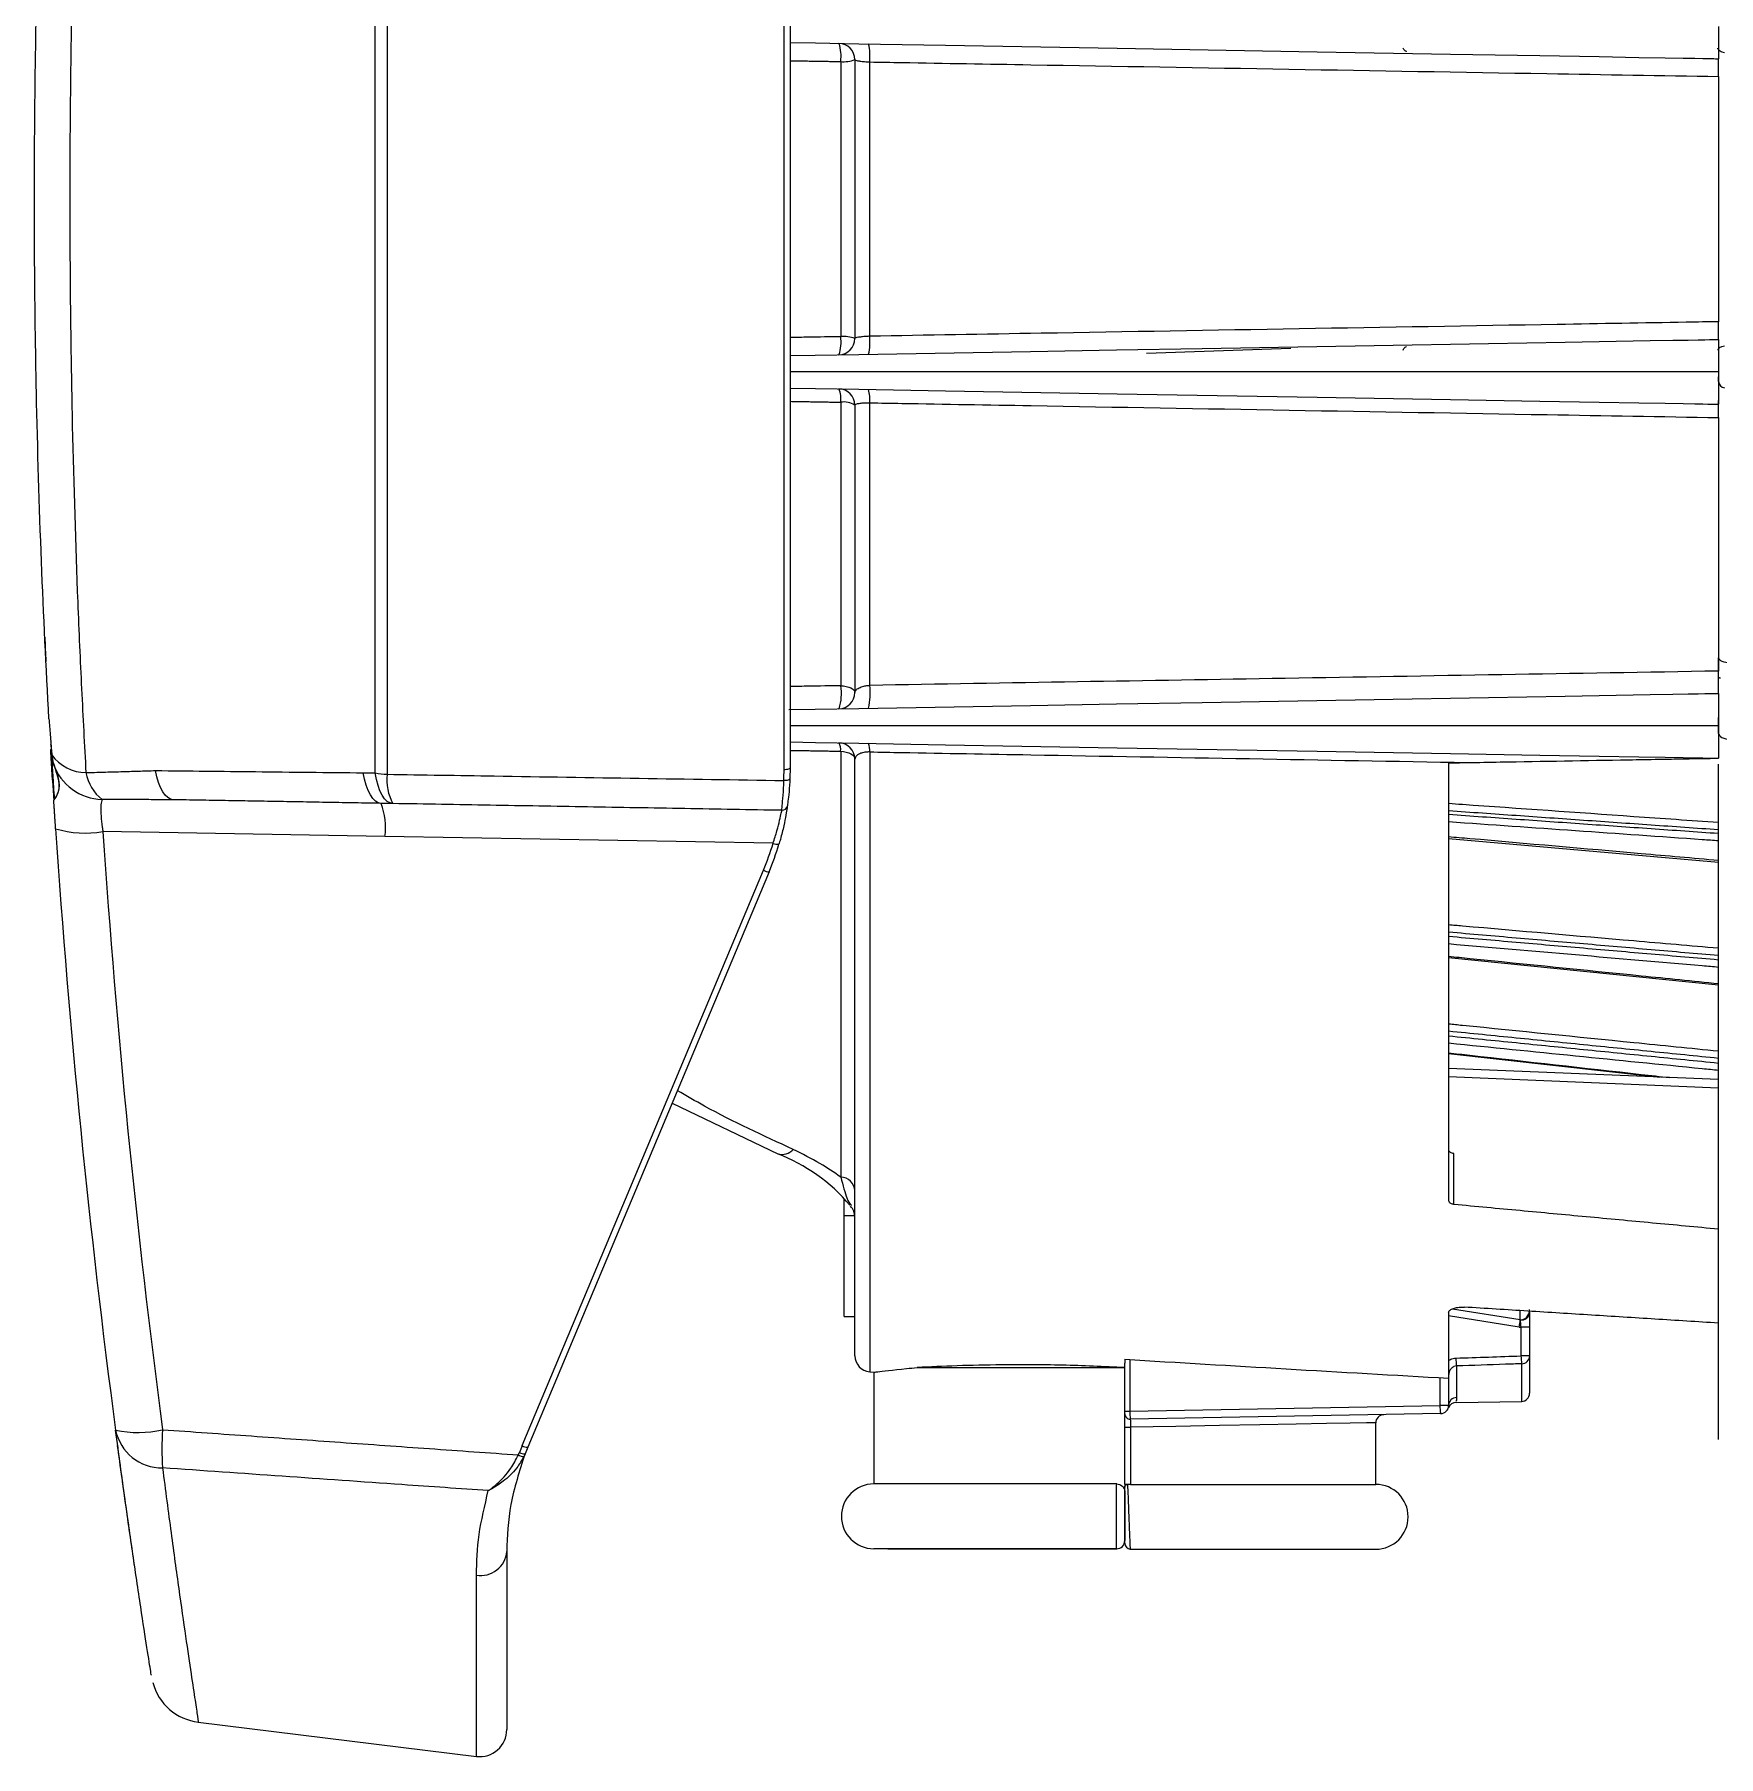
# Model space of a CAD drawing. Extents: x 2 to 136, y 1 to 99.
# Drawn here: x 1.518 to 4.638, y 42.405 to 45.595 of the extents above; entities that cross this region are included whole.
import ezdxf

# ---------------------------------------------------------------- set-up
doc = ezdxf.new("R2010")
doc.units = 0
doc.header["$MEASUREMENT"] = 0
doc.linetypes.add('SLD-Solid', pattern=[0])
doc.layers.add('OBJECT', color=7, linetype='CONTINUOUS')

msp = doc.modelspace()

# ---------------------------------------------------------------- linework, layer by layer
at = {"layer": 'OBJECT', "linetype": 'SLD-Solid', "lineweight": 15}
for p, q in [((2.1495, 44.2271), (2.1495, 46.3539)), ((2.1718, 46.3564), (2.1718, 44.2246)), ((2.9071, 44.2331), (2.9071, 46.3479)), ((2.9183, 46.3435), (2.9183, 44.2375)), ((3.012, 45.5448), (3.012, 45.0351)), ((3.0383, 45.5484), (3.0383, 45.0316)), ((3.0657, 45.036), (3.0657, 45.544)), ((4.6383, 45.5171), (4.6383, 45.5299)), ((4.6383, 45.5171), (4.6383, 45.0629)), ((4.6383, 45.0501), (4.6383, 45.0629)), ((3.8457, 45.013), (3.5783, 45.0037)), ((4.6383, 44.8853), (4.6383, 44.9167)), ((3.012, 44.9138), (3.012, 44.3887)), ((3.0383, 44.9084), (3.0383, 44.3759)), ((3.0657, 44.3893), (3.0657, 44.9127)), ((4.6383, 44.8853), (4.6383, 44.4157)), ((1.5397, 44.4296), (1.5397, 44.4288)), ((1.5483, 44.2866), (1.5484, 44.2862)), ((1.5483, 44.2866), (1.5484, 44.2866)), ((1.5484, 44.2862), (1.5484, 44.2862)), ((3.012, 44.2673), (3.012, 43.4784)), ((3.0383, 43.1475), (3.0383, 44.2528)), ((3.0657, 44.266), (3.0657, 43.1176)), ((4.1383, 44.2457), (4.1383, 43.4348)), ((4.6383, 43.393), (4.6383, 44.2432)), ((1.5541, 44.177), (1.5541, 44.1765)), ((2.1677, 44.1092), (1.6452, 44.1183)), ((2.8868, 44.0967), (2.1677, 44.1092)), ((4.1383, 44.1057), (4.6383, 44.062)), ((2.4218, 42.981), (2.869, 44.0467)), ((2.8794, 44.0441), (2.4323, 42.9783)), ((4.1383, 43.8853), (4.6383, 43.8347)), ((4.1383, 43.7072), (4.5301, 43.6634)), ((4.6383, 43.6589), (4.1383, 43.6798)), ((4.1383, 43.6648), (4.6383, 43.6439)), ((2.6995, 43.6151), (2.8953, 43.5216)), ((4.148, 43.4283), (4.148, 43.522)), ((3.0183, 43.4075), (3.0183, 43.4374)), ((3.0183, 43.4075), (3.0381, 43.4075)), ((3.0183, 43.22), (3.0183, 43.4075)), ((4.6383, 43.3825), (4.6383, 43.393)), ((4.6383, 43.2079), (4.6383, 43.3825)), ((4.1383, 43.2271), (4.1383, 43.1059)), ((4.1453, 43.2343), (4.2708, 43.2143)), ((4.2708, 43.2143), (4.2708, 43.231)), ((4.2883, 43.2281), (4.2883, 43.2275)), ((3.0183, 43.22), (3.0383, 43.22)), ((4.2692, 43.2005), (4.1383, 43.2214)), ((4.2708, 43.2143), (4.2708, 43.214)), ((4.2883, 43.2002), (4.2724, 43.2002)), ((4.2724, 43.1472), (4.2724, 43.2002)), ((4.2883, 43.2002), (4.2883, 43.1472)), ((4.6383, 42.9921), (4.6383, 43.2079)), ((3.5383, 43.1409), (3.5383, 43.1336)), ((3.5383, 43.0451), (3.5383, 43.1336)), ((3.5477, 43.1403), (3.5477, 43.0451)), ((4.2883, 43.1472), (4.2724, 43.1472)), ((4.2736, 43.063), (4.2736, 43.1327)), ((4.2883, 43.1472), (4.2883, 43.078)), ((3.0657, 43.1176), (3.0733, 43.1169)), ((3.0733, 43.1169), (3.0733, 42.91)), ((3.1539, 43.1256), (3.5383, 43.1256)), ((4.1224, 43.0552), (4.1224, 43.1068)), ((4.1383, 43.1059), (4.1383, 43.0552)), ((4.1531, 43.1285), (4.1531, 43.0701)), ((3.5383, 43.0401), (3.5383, 43.0451)), ((3.5383, 43.0451), (3.5477, 43.0451)), ((3.5383, 42.9093), (3.5383, 43.0401)), ((3.5477, 43.0451), (4.1224, 43.0552)), ((4.1236, 43.0402), (3.5485, 43.0301)), ((4.1383, 43.0552), (4.1224, 43.0552)), ((4.1525, 43.0609), (4.2736, 43.063)), ((3.5383, 43.0151), (3.5486, 43.0151)), ((3.5486, 43.0151), (3.5486, 42.9091)), ((4.0033, 42.9091), (4.0033, 43.0233)), ((3.5233, 42.91), (3.0733, 42.91)), ((3.5434, 42.9091), (3.5383, 42.9091)), ((3.5383, 42.9091), (3.5383, 42.9041)), ((3.5486, 42.9091), (3.5434, 42.9091)), ((3.5486, 42.9091), (4.0033, 42.9091)), ((2.3933, 42.7849), (2.3933, 42.455)), ((2.3933, 42.7849), (2.3933, 42.5967)), ((3.5233, 42.79), (3.0733, 42.79)), ((3.0993, 42.79), (3.5233, 42.79)), ((3.5482, 42.7891), (4.0033, 42.7891)), ((2.3373, 42.4054), (2.3373, 42.741)), ((2.3933, 42.7361), (2.3933, 42.5895)), ((1.8219, 42.4687), (2.3373, 42.4054))]:
    msp.add_line(p, q, dxfattribs=at)
at = {"layer": 'OBJECT', "linetype": 'SLD-Solid', "lineweight": 15, "flags": 128}
for points in [[(2.9183, 45.58), (2.9652, 45.5792), (3.0454, 45.5778), (3.2062, 45.575), (3.5239, 45.5695), (3.8946, 45.563), (4.142, 45.5587), (4.307, 45.5558), (4.4172, 45.5539), (4.4907, 45.5526), (4.5397, 45.5517), (4.5725, 45.5511), (4.5943, 45.5508), (4.6089, 45.5505), (4.6187, 45.5503), (4.6252, 45.5502), (4.6296, 45.5502), (4.6325, 45.5501), (4.6344, 45.5501), (4.6357, 45.55), (4.6366, 45.55), (4.6372, 45.55), (4.6376, 45.55), (4.6378, 45.55), (4.638, 45.55), (4.6381, 45.55), (4.6382, 45.55), (4.6383, 45.55), (4.6383, 45.55), (4.6383, 45.55), (4.6383, 45.55), (4.6383, 45.55), (4.6383, 45.55), (4.6383, 45.55)], [(4.6383, 45.5681), (4.6385, 45.5672), (4.6391, 45.5662), (4.64, 45.5653), (4.6413, 45.5644), (4.6429, 45.5636), (4.6447, 45.5629), (4.6469, 45.5622), (4.6493, 45.5616)], [(2.9183, 45), (2.965, 45.0008), (3.0455, 45.0022), (3.3637, 45.0077), (3.5228, 45.0105), (3.6819, 45.0133), (4.0001, 45.0189), (4.2124, 45.0226), (4.354, 45.025), (4.4485, 45.0267), (4.5116, 45.0278), (4.5537, 45.0285), (4.5818, 45.029), (4.6006, 45.0293), (4.6131, 45.0296), (4.6215, 45.0297), (4.6271, 45.0298), (4.6308, 45.0299), (4.6333, 45.0299), (4.635, 45.0299), (4.6361, 45.03), (4.6368, 45.03), (4.6373, 45.03), (4.6377, 45.03), (4.6379, 45.03), (4.638, 45.03), (4.6382, 45.03), (4.6382, 45.03), (4.6383, 45.03), (4.6383, 45.03), (4.6383, 45.03), (4.6383, 45.03), (4.6383, 45.03), (4.6383, 45.03), (4.6383, 45.03)], [(4.6383, 45.0119), (4.6385, 45.0128), (4.6391, 45.0138), (4.64, 45.0147), (4.6413, 45.0156), (4.6429, 45.0164), (4.6447, 45.0171), (4.6469, 45.0178), (4.6493, 45.0184)], [(2.9183, 44.94), (2.9652, 44.9392), (3.0454, 44.9378), (3.2062, 44.935), (3.5239, 44.9295), (3.8946, 44.923), (4.142, 44.9187), (4.307, 44.9158), (4.4172, 44.9139), (4.4907, 44.9126), (4.5397, 44.9117), (4.5725, 44.9111), (4.5943, 44.9108), (4.6089, 44.9105), (4.6187, 44.9103), (4.6252, 44.9102), (4.6296, 44.9102), (4.6325, 44.9101), (4.6344, 44.9101), (4.6357, 44.91), (4.6366, 44.91), (4.6372, 44.91), (4.6376, 44.91), (4.6378, 44.91), (4.638, 44.91), (4.6381, 44.91), (4.6382, 44.91), (4.6383, 44.91), (4.6383, 44.91), (4.6383, 44.91), (4.6383, 44.91), (4.6383, 44.91), (4.6383, 44.91), (4.6383, 44.91)], [(4.6383, 44.4403), (4.6388, 44.4386), (4.64, 44.437), (4.6419, 44.4355), (4.6446, 44.4342), (4.6479, 44.433), (4.6517, 44.4321), (4.6559, 44.4315), (4.6603, 44.4311)], [(2.916, 44.3443), (2.965, 44.3452), (3.0455, 44.3466), (3.3637, 44.3521), (3.5228, 44.3549), (3.6819, 44.3577), (4.0001, 44.3632), (4.2124, 44.3669), (4.354, 44.3694), (4.4485, 44.3711), (4.5116, 44.3722), (4.5537, 44.3729), (4.5818, 44.3734), (4.6006, 44.3737), (4.6131, 44.3739), (4.6215, 44.3741), (4.6271, 44.3742), (4.6308, 44.3742), (4.6333, 44.3743), (4.635, 44.3743), (4.6361, 44.3743), (4.6368, 44.3744), (4.6373, 44.3744), (4.6377, 44.3744), (4.6379, 44.3744), (4.638, 44.3744), (4.6382, 44.3744), (4.6382, 44.3744), (4.6383, 44.3744), (4.6383, 44.3744), (4.6383, 44.3744), (4.6383, 44.3744), (4.6383, 44.3744), (4.6383, 44.3744), (4.6383, 44.3744)], [(3.012, 44.3887), (3.0173, 44.3882), (3.0223, 44.3873), (3.0269, 44.386), (3.0308, 44.3844), (3.034, 44.3826), (3.0364, 44.3805), (3.0379, 44.3782), (3.0383, 44.3759)], [(2.9183, 44.2844), (2.9652, 44.2836), (3.0454, 44.2822), (3.2062, 44.2794), (3.5239, 44.2738), (3.8946, 44.2674), (4.142, 44.263), (4.307, 44.2602), (4.4172, 44.2582), (4.4907, 44.257), (4.5397, 44.2561), (4.5725, 44.2555), (4.5943, 44.2551), (4.6089, 44.2549), (4.6187, 44.2547), (4.6252, 44.2546), (4.6296, 44.2545), (4.6325, 44.2545), (4.6344, 44.2544), (4.6357, 44.2544), (4.6366, 44.2544), (4.6372, 44.2544), (4.6376, 44.2544), (4.6378, 44.2544), (4.638, 44.2544), (4.6381, 44.2544), (4.6382, 44.2544), (4.6383, 44.2544), (4.6383, 44.2544), (4.6383, 44.2544), (4.6383, 44.2544), (4.6383, 44.2544), (4.6383, 44.2544), (4.6383, 44.2544)], [(4.6383, 44.2999), (4.6388, 44.298), (4.64, 44.2961), (4.6419, 44.2944), (4.6446, 44.2928), (4.6479, 44.2915), (4.6517, 44.2904), (4.6559, 44.2897), (4.6603, 44.2892)], [(3.012, 44.2673), (3.0173, 44.2667), (3.0223, 44.2657), (3.0269, 44.2643), (3.0308, 44.2625), (3.034, 44.2603), (3.0364, 44.258), (3.0379, 44.2554), (3.0383, 44.2528)], [(1.5517, 44.2138), (1.5525, 44.2013), (1.5528, 44.1966)], [(1.7756, 44.1774), (1.7705, 44.1785), (1.7655, 44.1813), (1.7607, 44.1859), (1.7562, 44.1922), (1.7521, 44.2), (1.7484, 44.2093), (1.7453, 44.2198), (1.7428, 44.2314)], [(2.1603, 44.1707), (2.1551, 44.1718), (2.1501, 44.1748), (2.1452, 44.1796), (2.1407, 44.1862), (2.1366, 44.1945), (2.133, 44.2042), (2.13, 44.2152), (2.1276, 44.2273)], [(2.1823, 44.1703), (2.1771, 44.1714), (2.172, 44.1744), (2.1671, 44.1793), (2.1626, 44.1859), (2.1585, 44.1942), (2.1549, 44.2039), (2.1519, 44.215), (2.1495, 44.2271)], [(2.9179, 44.217), (2.9177, 44.2161), (2.917, 44.2152), (2.9159, 44.2145), (2.9145, 44.2138), (2.9128, 44.2133), (2.9109, 44.213), (2.9088, 44.2129), (2.9067, 44.213)], [(2.9183, 44.2375), (2.9181, 44.2366), (2.9175, 44.2357), (2.9164, 44.2349), (2.915, 44.2342), (2.9133, 44.2337), (2.9113, 44.2333), (2.9092, 44.2331), (2.9071, 44.2331)], [(1.5528, 44.1966), (1.5537, 44.183), (1.5541, 44.1765)], [(4.0033, 43.0233), (4.0014, 43.0233), (3.9861, 43.023), (3.9559, 43.0225), (3.9119, 43.0217), (3.8556, 43.0207), (3.7887, 43.0195), (3.7136, 43.0181), (3.6326, 43.0166), (3.5486, 43.0151)]]:
    msp.add_lwpolyline(points, dxfattribs=at)
at = {"layer": 'OBJECT', "linetype": 'SLD-Solid', "lineweight": 15}
for centre, radius, start, end in [((3.0083, 45.5484), 0.03, 0, 89), ((2.9399, 45.5551), 0.0728, 351.9321, 18.724), ((2.9675, 45.5547), 0.0988, 353.7983, 13.3467), ((3.0179, 45.5997), 0.0552, 263.8364, 291.7091), ((2.9399, 45.0249), 0.0728, 341.2755, 8.0684), ((3.0083, 45.0316), 0.03, 271, 0), ((3.0179, 44.9803), 0.0552, 68.2909, 96.1636), ((2.9675, 45.0253), 0.0988, 346.6533, 6.2017), ((4.6525, 44.9543), 0.0144, 189.5692, 257.2101), ((3.0083, 44.9084), 0.03, 0, 89), ((2.9618, 44.9199), 0.0506, 352.992, 21.4727), ((2.9962, 44.9193), 0.0698, 354.5486, 15.0879), ((3.0178, 44.8743), 0.0399, 58.9074, 98.3047), ((15.0291, 45.1063), 13.5063, 182.66436, 182.85584), ((2.928, 44.3733), 0.0854, 341.2812, 10.3294), ((3.0083, 44.3759), 0.03, 271, 0), ((2.9523, 44.3736), 0.1145, 346.4969, 7.8551), ((1.5486, 44.2785), 0.00106, 80.6446, 140.8065), ((3.0083, 44.2528), 0.03, 0, 89), ((2.9861, 44.2701), 0.026, 353.6362, 29.1248), ((3.0294, 44.2693), 0.0365, 354.7931, 20.183), ((1.5492, 44.2694), 0.000986, 80.1438, 147.3055), ((1.5492, 44.2689), 0.000966, 80.4742, 148.1863), ((1.6146, 44.3065), 0.0789, 215.6837, 269.3631), ((1.6469, 44.2769), 0.0992, 199.274, 268.1433), ((1.6946, 44.2423), 0.0822, 190.3245, 231.7463), ((2.183, 44.4266), 0.2023, 260.4539, 266.8231), ((2.264, 44.2142), 0.0928, 173.5804, 208.2127), ((2.04, 44.1252), 0.1287, 352.8454, 20.7052), ((2.9034, 44.1678), 0.01, 269, 351.8176), ((18.8953, 45.2905), 17.377, 183.85006, 187.54267), ((1.6128, 44.3079), 0.1923, 253.2933, 279.6742), ((18.8832, 45.2784), 17.277, 183.85006, 187.54267), ((2.4171, 44.2363), 0.49, 337.24, 343.4428), ((2.4183, 44.2375), 0.5, 337.24, 343.4428), ((2.895, 44.1145), 0.0197, 245.2247, 277.5093), ((2.8786, 44.0625), 0.0185, 238.7485, 272.6705), ((2.7826, 43.2214), 0.3203, 39.7333, 69.4982), ((2.9033, 43.5486), 0.0282, 253.4341, 317.5493), ((3.0109, 43.4509), 0.0275, 4.0146, 87.7104), ((3.0083, 43.404), 0.03, 0.0334, 43.1647), ((4.2737, 43.2283), 0.0146, 258.3805, 356.6691), ((4.1531, 43.2208), 0.1179, 350.1017, 356.702), ((3.0683, 43.1475), 0.03, 180, 265), ((4.2444, 43.1437), 0.0926, 180.421, 189.4568), ((4.3657, 43.148), 0.0934, 180.4685, 189.4196), ((4.2736, 43.1474), 0.0148, 270.0622, 359.0831), ((4.1533, 43.0551), 0.015, 90.8748, 179.8842), ((4.2733, 43.078), 0.015, 271, 0), ((3.5483, 43.0401), 0.01, 180, 271), ((4.0183, 43.0233), 0.015, 91, 181.2172), ((4.1798, 43.0524), 0.0576, 177.2728, 192.2972), ((4.1233, 43.0552), 0.015, 271, 0), ((4.1515, 43.0462), 0.0145, 86.0119, 159.9045), ((1.7098, 43.2096), 0.2043, 258.3897, 282.9687), ((1.7547, 43.0276), 0.0879, 191.866, 270.6215), ((2.2572, 42.9751), 0.5028, 175.961, 184.039), ((2.8921, 42.7836), 0.51, 157.24, 158.7898), ((2.4314, 42.9967), 0.0185, 238.7548, 272.6702), ((2.8933, 42.7849), 0.5, 157.24, 158.7898), ((2.4254, 42.9809), 0.02, 238.1497, 269.1113), ((2.4259, 42.9844), 0.0187, 240.3544, 273.9089), ((3.0733, 42.85), 0.06, 90, 270), ((4.0033, 42.8491), 0.06, 270, 90), ((2.3453, 42.7885), 0.0481, 260.3356, 355.7019), ((3.5233, 42.805), 0.015, 270, 0), ((3.5489, 42.7999), 0.0105, 179.325, 266.5011), ((1.8336, 42.5675), 0.0993, 194.8778, 263.2849), ((2.3433, 42.455), 0.05, 263, 0)]:
    msp.add_arc(centre, radius, start, end, dxfattribs=at)
for centre, major_axis, ratio, start_param, end_param in [((4.2733, 43.2323), (0.002, 0.0181), 0.822743, 3.101906, 4.843744), ((4.2743, 43.2323), (0.0053, 0.0318), 0.929595, 3.148761, 3.253481), ((20.8496, 45.29), (30.3646, 0), 0.08615, 4.105744, 4.129601), ((-13.7532, 45.25), (37.4371, 0), 0.064085, 5.211071, 5.21474), ((3.5483, 43.0451), (-0.0002, 0.015), 0.044174, 1.569897, 3.14185)]:
    msp.add_ellipse(centre, major_axis=major_axis, ratio=ratio, start_param=start_param, end_param=end_param, dxfattribs=at)
for points, knots in [([(1.6137, 46.3534), (1.6106, 46.2953), (1.6043, 46.179), (1.5965, 45.9927), (1.5903, 45.7988), (1.5861, 45.6059), (1.584, 45.4185), (1.5836, 45.2364), (1.585, 45.053), (1.5891, 44.8188), (1.5961, 44.5937), (1.6054, 44.3813), (1.6109, 44.2788), (1.6137, 44.2276)], [0, 0, 0, 0, 0.088765, 0.177531, 0.269416, 0.361302, 0.442441, 0.523579, 0.607061, 0.690543, 0.843256, 0.921628, 1, 1, 1, 1]), ([(1.5451, 44.327), (1.5402, 44.423), (1.5303, 44.6172), (1.5225, 44.883), (1.519, 45.1054), (1.518, 45.2814), (1.5189, 45.4591), (1.5222, 45.6844), (1.53, 45.9559), (1.54, 46.1538), (1.5451, 46.254)], [0, 0, 0, 0, 0.158308, 0.320393, 0.4075, 0.494607, 0.584228, 0.67385, 0.834938, 1, 1, 1, 1]), ([(4.6383, 45.61), (4.6383, 45.6038), (4.6383, 45.5908), (4.6383, 45.5731), (4.6383, 45.5591), (4.6383, 45.5512), (4.6383, 45.5504), (4.6383, 45.55)], [0, 0, 0, 0, 0.19834, 0.412973, 0.627088, 0.843128, 1, 1, 1, 1]), ([(4.0605, 45.563), (4.0603, 45.563), (4.0593, 45.5634), (4.0573, 45.5646), (4.0553, 45.5668), (4.0543, 45.5687), (4.0539, 45.5696)], [0, 0, 0, 0, 0.044979, 0.314013, 0.658358, 1, 1, 1, 1]), ([(3.0383, 45.5484), (3.0384, 45.5483), (3.0386, 45.5477), (3.0412, 45.5467), (3.0473, 45.5455), (3.0557, 45.5446), (3.0624, 45.5442), (3.0657, 45.544)], [0, 0, 0, 0, 0.09404, 0.324108, 0.551556, 0.776443, 1, 1, 1, 1]), ([(3.0657, 45.544), (3.0856, 45.5437), (3.1852, 45.542), (3.6035, 45.5348), (4.1078, 45.5262), (4.5324, 45.5189), (4.6383, 45.5171)], [0, 0, 0, 0, 0.037995, 0.189972, 0.797883, 1, 1, 1, 1]), ([(4.6383, 45.5171), (4.6383, 45.5205), (4.6383, 45.5272), (4.6383, 45.5367), (4.6383, 45.5441), (4.6383, 45.5491), (4.6383, 45.5497), (4.6383, 45.55)], [0, 0, 0, 0, 0.201236, 0.402475, 0.603773, 0.805627, 1, 1, 1, 1]), ([(4.6383, 45.0629), (4.6184, 45.0626), (4.5188, 45.0608), (4.1006, 45.0537), (3.5963, 45.0451), (3.1717, 45.0378), (3.0657, 45.036)], [0, 0, 0, 0, 0.037994, 0.189972, 0.797883, 1, 1, 1, 1]), ([(4.6383, 45.03), (4.6383, 45.0303), (4.6383, 45.031), (4.6383, 45.0362), (4.6383, 45.0438), (4.6383, 45.0532), (4.6383, 45.0597), (4.6383, 45.0629)], [0, 0, 0, 0, 0.203183, 0.406387, 0.609063, 0.81092, 1, 1, 1, 1]), ([(4.6383, 45.0293), (4.6383, 45.0323), (4.6383, 45.0391), (4.6383, 45.0462), (4.6383, 45.0501)], [0, 0, 0, 0, 0.443553, 1, 1, 1, 1]), ([(3.012, 45.0351), (2.9922, 45.0348), (2.9609, 45.0343), (2.9297, 45.0337), (2.9183, 45.0336)], [0, 0, 0, 0, 0.635541, 1, 1, 1, 1]), ([(3.0657, 45.036), (3.0645, 45.0359), (3.0599, 45.0357), (3.0523, 45.0351), (3.0446, 45.034), (3.0394, 45.0328), (3.0387, 45.032), (3.0383, 45.0316)], [0, 0, 0, 0, 0.08357, 0.309288, 0.537977, 0.768632, 1, 1, 1, 1]), ([(4.0539, 45.0104), (4.0543, 45.0113), (4.0553, 45.0132), (4.0573, 45.0154), (4.0593, 45.0166), (4.0603, 45.0169), (4.0605, 45.017)], [0, 0, 0, 0, 0.341642, 0.685987, 0.955021, 1, 1, 1, 1]), ([(4.6383, 45.03), (4.6383, 45.0294), (4.6383, 45.0283), (4.6383, 45.0186), (4.6383, 45.0038), (4.6383, 44.9866), (4.6383, 44.9749), (4.6383, 44.97)], [0, 0, 0, 0, 0.198339, 0.412971, 0.627086, 0.843128, 1, 1, 1, 1]), ([(4.6383, 44.97), (4.2284, 44.97), (3.7775, 44.97), (3.2856, 44.97), (3.1626, 44.97), (3.0401, 44.97), (2.9587, 44.97), (2.9183, 44.97)], [0, 0, 0, 0, 0.71491, 0.786401, 0.857892, 0.929384, 1, 1, 1, 1]), ([(4.6383, 44.97), (4.6383, 44.9638), (4.6383, 44.9508), (4.6383, 44.9331), (4.6383, 44.9191), (4.6383, 44.9112), (4.6383, 44.9104), (4.6383, 44.91)], [0, 0, 0, 0, 0.19834, 0.412971, 0.627088, 0.843128, 1, 1, 1, 1]), ([(4.6383, 44.9519), (4.6383, 44.9521), (4.6383, 44.9534), (4.6383, 44.9563), (4.6383, 44.9593), (4.6383, 44.961)], [0, 0, 0, 0, 0.073394, 0.436864, 1, 1, 1, 1]), ([(3.0383, 44.9084), (3.0384, 44.9087), (3.0386, 44.9096), (3.0413, 44.9108), (3.0474, 44.912), (3.0558, 44.9127), (3.0624, 44.9127), (3.0657, 44.9127)], [0, 0, 0, 0, 0.104476, 0.335958, 0.561001, 0.781442, 1, 1, 1, 1]), ([(3.0657, 44.9127), (3.0857, 44.9123), (3.1853, 44.9106), (3.6037, 44.9033), (4.108, 44.8945), (4.5325, 44.8871), (4.6383, 44.8853)], [0, 0, 0, 0, 0.038008, 0.190039, 0.798163, 1, 1, 1, 1]), ([(4.6383, 44.8853), (4.6383, 44.8885), (4.6383, 44.895), (4.6383, 44.903), (4.6383, 44.9083), (4.6383, 44.9099), (4.6383, 44.91), (4.6383, 44.91)], [0, 0, 0, 0, 0.240896, 0.481778, 0.723048, 0.965178, 1, 1, 1, 1]), ([(4.6383, 44.4015), (4.6383, 44.4099), (4.6383, 44.4232), (4.6383, 44.4357), (4.6383, 44.4403)], [0, 0, 0, 0, 0.63509, 1, 1, 1, 1]), ([(4.6383, 44.4157), (4.3708, 44.4112), (3.8465, 44.4023), (3.3224, 44.3936), (3.0657, 44.3893)], [0, 0, 0, 0, 0.510403, 1, 1, 1, 1]), ([(4.6383, 44.3744), (4.6383, 44.3747), (4.6383, 44.3754), (4.6383, 44.3806), (4.6383, 44.3882), (4.6383, 44.3977), (4.6383, 44.4073), (4.6383, 44.4131), (4.6383, 44.4157)], [0, 0, 0, 0, 0.173467, 0.346959, 0.519882, 0.69192, 0.863321, 1, 1, 1, 1]), ([(3.012, 44.3887), (2.9922, 44.3883), (2.961, 44.3878), (2.9298, 44.3873), (2.9183, 44.3871)], [0, 0, 0, 0, 0.634031, 1, 1, 1, 1]), ([(3.0383, 44.3759), (3.0387, 44.3775), (3.0395, 44.3805), (3.0453, 44.3847), (3.0535, 44.3876), (3.0607, 44.3888), (3.0644, 44.3892), (3.0655, 44.3893), (3.0657, 44.3893)], [0, 0, 0, 0, 0.279063, 0.547774, 0.784504, 0.941811, 0.984374, 1, 1, 1, 1]), ([(4.6383, 44.3744), (4.6383, 44.3738), (4.6383, 44.3727), (4.6383, 44.363), (4.6383, 44.3481), (4.6383, 44.331), (4.6383, 44.3193), (4.6383, 44.3144)], [0, 0, 0, 0, 0.19834, 0.412974, 0.627091, 0.843128, 1, 1, 1, 1]), ([(4.6383, 44.3144), (4.2284, 44.3144), (3.7775, 44.3144), (3.2856, 44.3144), (3.1626, 44.3144), (3.0401, 44.3144), (2.9587, 44.3144), (2.9183, 44.3144)], [0, 0, 0, 0, 0.71491, 0.786401, 0.857892, 0.929384, 1, 1, 1, 1]), ([(4.6383, 44.2999), (4.6383, 44.3072), (4.6383, 44.3184), (4.6383, 44.3267), (4.6383, 44.3296)], [0, 0, 0, 0, 0.652341, 1, 1, 1, 1]), ([(4.6383, 44.3144), (4.6383, 44.3082), (4.6383, 44.2952), (4.6383, 44.2774), (4.6383, 44.2635), (4.6383, 44.2556), (4.6383, 44.2547), (4.6383, 44.2544)], [0, 0, 0, 0, 0.198339, 0.412975, 0.62709, 0.843128, 1, 1, 1, 1]), ([(1.5517, 44.2138), (1.5512, 44.2224), (1.5502, 44.2382), (1.549, 44.2597), (1.5484, 44.2694)], [0, 0, 0, 0, 0.548287, 1, 1, 1, 1]), ([(1.5494, 44.2698), (1.5503, 44.2549), (1.5521, 44.225), (1.554, 44.1938), (1.555, 44.1789), (1.555, 44.1783), (1.555, 44.1782)], [0, 0, 0, 0, 0.287262, 0.574539, 0.861449, 1, 1, 1, 1]), ([(3.0657, 44.266), (3.0631, 44.2659), (3.0599, 44.2657), (3.0542, 44.2649), (3.0483, 44.2634), (3.0423, 44.2603), (3.0389, 44.2566), (3.0385, 44.254), (3.0383, 44.2528)], [0, 0, 0, 0, 0.146052, 0.170602, 0.352523, 0.560067, 0.807091, 1, 1, 1, 1]), ([(3.0657, 44.266), (3.0856, 44.2656), (3.1852, 44.2638), (3.5546, 44.2573), (3.9041, 44.2511), (4.1739, 44.2463)], [0, 0, 0, 0, 0.053919, 0.269596, 1, 1, 1, 1]), ([(4.1739, 44.2463), (4.1938, 44.2466), (4.2932, 44.2484), (4.4113, 44.2504), (4.5216, 44.2523), (4.561, 44.253), (4.5873, 44.2535), (4.6048, 44.2538), (4.6164, 44.254), (4.6241, 44.2541), (4.6292, 44.2542), (4.6326, 44.2543), (4.6348, 44.2543), (4.6364, 44.2543), (4.6375, 44.2544), (4.6381, 44.2544), (4.6383, 44.2544), (4.6383, 44.2544), (4.6383, 44.2544)], [0, 0, 0, 0, 0.127433, 0.637191, 0.757481, 0.837834, 0.891511, 0.927378, 0.951357, 0.967404, 0.978162, 0.985394, 0.990279, 0.993605, 0.996865, 0.998214, 0.999323, 1, 1, 1, 1]), ([(1.5532, 44.2442), (1.5579, 44.2312), (1.566, 44.2083), (1.5615, 44.1857), (1.5544, 44.178), (1.5541, 44.1769), (1.5541, 44.1767)], [0, 0, 0, 0, 0.353798, 0.623722, 0.94006, 1, 1, 1, 1]), ([(1.5551, 44.1778), (1.5571, 44.1801), (1.5609, 44.1846), (1.5671, 44.208), (1.5588, 44.2294), (1.555, 44.2422), (1.5542, 44.245)], [0, 0, 0, 0, 0.352537, 0.661543, 0.924398, 1, 1, 1, 1]), ([(1.7428, 44.2314), (1.8044, 44.2307), (1.9325, 44.2294), (2.0609, 44.228), (2.1276, 44.2273)], [0, 0, 0, 0, 0.480479, 1, 1, 1, 1]), ([(2.1718, 44.2246), (2.2379, 44.2235), (2.4829, 44.2197), (2.7279, 44.2158), (2.9067, 44.213)], [0, 0, 0, 0, 0.269854, 1, 1, 1, 1]), ([(2.9179, 44.217), (2.9174, 44.2083), (2.9164, 44.1908), (2.9142, 44.1733), (2.9133, 44.1668), (2.9133, 44.1664), (2.9133, 44.1663)], [0, 0, 0, 0, 0.304823, 0.60953, 0.915797, 1, 1, 1, 1]), ([(2.9032, 44.1578), (2.9032, 44.1589), (2.9032, 44.1611), (2.9049, 44.1786), (2.9062, 44.1979), (2.9066, 44.2105), (2.9067, 44.213)], [0, 0, 0, 0, 0.30705, 0.614017, 0.922363, 1, 1, 1, 1]), ([(1.6437, 44.1778), (1.6434, 44.1772), (1.6422, 44.1745), (1.6409, 44.1656), (1.6413, 44.1481), (1.6431, 44.1312), (1.6447, 44.1211), (1.6452, 44.1183)], [0, 0, 0, 0, 0.080939, 0.365192, 0.637404, 0.898728, 1, 1, 1, 1]), ([(2.8868, 44.0967), (2.8893, 44.1046), (2.8944, 44.1204), (2.8992, 44.1402), (2.902, 44.1536), (2.903, 44.1576), (2.9032, 44.1577), (2.9032, 44.1578)], [0, 0, 0, 0, 0.245135, 0.490497, 0.730317, 0.965344, 1, 1, 1, 1]), ([(2.9133, 44.1663), (2.9131, 44.1654), (2.9129, 44.1637), (2.9107, 44.1499), (2.9068, 44.1297), (2.902, 44.1099), (2.8985, 44.098), (2.8976, 44.095)], [0, 0, 0, 0, 0.226178, 0.452204, 0.682223, 0.919651, 1, 1, 1, 1]), ([(4.1383, 44.1708), (4.1468, 44.1702), (4.2611, 44.1621), (4.4277, 44.1504), (4.586, 44.1393), (4.6383, 44.1357)], [0, 0, 0, 0, 0.050585, 0.685792, 1, 1, 1, 1]), ([(4.6383, 44.1012), (4.6283, 44.1019), (4.4616, 44.1136), (4.295, 44.1252), (4.1383, 44.1362)], [0, 0, 0, 0, 0.060204, 1, 1, 1, 1]), ([(4.1383, 44.1092), (4.1513, 44.1081), (4.2702, 44.0977), (4.4368, 44.0831), (4.5905, 44.0696), (4.6383, 44.0654)], [0, 0, 0, 0, 0.077897, 0.713096, 1, 1, 1, 1]), ([(4.1383, 43.9461), (4.1468, 43.9454), (4.2611, 43.9355), (4.4277, 43.921), (4.586, 43.9073), (4.6383, 43.9028)], [0, 0, 0, 0, 0.050585, 0.685792, 1, 1, 1, 1]), ([(4.6383, 43.8669), (4.6283, 43.8678), (4.4616, 43.8822), (4.295, 43.8967), (4.1383, 43.9102)], [0, 0, 0, 0, 0.060204, 1, 1, 1, 1]), ([(4.1383, 43.8875), (4.1513, 43.8862), (4.2702, 43.8742), (4.4368, 43.8573), (4.5905, 43.8418), (4.6383, 43.8369)], [0, 0, 0, 0, 0.077897, 0.713096, 1, 1, 1, 1]), ([(4.1383, 43.7623), (4.1468, 43.7615), (4.2611, 43.75), (4.4277, 43.7332), (4.586, 43.7173), (4.6383, 43.712)], [0, 0, 0, 0, 0.050585, 0.685792, 1, 1, 1, 1]), ([(4.6383, 43.6759), (4.6283, 43.6769), (4.4616, 43.6936), (4.295, 43.7104), (4.1383, 43.7262)], [0, 0, 0, 0, 0.060204, 1, 1, 1, 1]), ([(4.1383, 43.7085), (4.1513, 43.7071), (4.2702, 43.6938), (4.4067, 43.6785), (4.5303, 43.6647), (4.548, 43.6627)], [0, 0, 0, 0, 0.095086, 0.870447, 1, 1, 1, 1]), ([(2.9241, 43.5296), (2.8687, 43.555), (2.7959, 43.5884), (2.7261, 43.6289), (2.7093, 43.6387)], [0, 0, 0, 0, 0.759996, 1, 1, 1, 1]), ([(3.012, 43.4784), (2.9996, 43.4869), (2.9732, 43.5051), (2.9411, 43.5211), (2.9241, 43.5296)], [0, 0, 0, 0, 0.468954, 1, 1, 1, 1]), ([(4.148, 43.522), (4.1469, 43.5222), (4.1446, 43.5226), (4.1417, 43.524), (4.1395, 43.5258), (4.1385, 43.5275), (4.1384, 43.5285), (4.1383, 43.5288)], [0, 0, 0, 0, 0.220991, 0.441928, 0.663721, 0.885199, 1, 1, 1, 1]), ([(3.012, 43.4784), (3.0161, 43.4634), (3.0238, 43.4357), (3.0284, 43.4301), (3.0306, 43.4276)], [0, 0, 0, 0, 0.543005, 1, 1, 1, 1]), ([(4.1383, 43.4348), (4.1385, 43.4341), (4.1387, 43.4328), (4.1404, 43.4309), (4.143, 43.4294), (4.1457, 43.4286), (4.1474, 43.4284), (4.148, 43.4283)], [0, 0, 0, 0, 0.219652, 0.439267, 0.659731, 0.880537, 1, 1, 1, 1]), ([(4.1383, 43.2271), (4.1384, 43.2278), (4.1387, 43.23), (4.1419, 43.2332), (4.1485, 43.236), (4.1573, 43.2377), (4.1641, 43.2376), (4.1674, 43.2375)], [0, 0, 0, 0, 0.119378, 0.340231, 0.560695, 0.780325, 1, 1, 1, 1]), ([(4.2708, 43.2143), (4.2713, 43.2142), (4.2723, 43.2141), (4.2748, 43.2141), (4.2785, 43.2149), (4.2828, 43.2175), (4.2862, 43.2214), (4.2879, 43.2256), (4.2883, 43.2285), (4.2883, 43.2297), (4.2883, 43.2301)], [0, 0, 0, 0, 0.057594, 0.105329, 0.282075, 0.458553, 0.647771, 0.842682, 0.950277, 1, 1, 1, 1]), ([(4.2883, 43.2275), (4.2883, 43.2261), (4.2883, 43.2231), (4.2883, 43.2156), (4.2883, 43.2087), (4.2883, 43.2035), (4.2883, 43.2015), (4.2883, 43.2002)], [0, 0, 0, 0, 0.24444, 0.536632, 0.830131, 0.879792, 1, 1, 1, 1]), ([(4.2724, 43.2002), (4.2723, 43.2019), (4.2721, 43.2053), (4.2717, 43.2098), (4.2713, 43.2126), (4.2709, 43.2137), (4.2708, 43.214)], [0, 0, 0, 0, 0.295796, 0.591549, 0.88864, 1, 1, 1, 1]), ([(3.5383, 43.1256), (3.4994, 43.1273), (3.4204, 43.1308), (3.3159, 43.131), (3.2244, 43.129), (3.1776, 43.1268), (3.1539, 43.1256)], [0, 0, 0, 0, 0.269197, 0.546082, 0.769544, 1, 1, 1, 1]), ([(4.1383, 43.1387), (4.1396, 43.1395), (4.1436, 43.1422), (4.1484, 43.1427), (4.1518, 43.143)], [0, 0, 0, 0, 0.301113, 1, 1, 1, 1]), ([(4.2736, 43.1327), (4.2636, 43.1323), (4.2235, 43.1309), (4.1833, 43.1295), (4.1531, 43.1285)], [0, 0, 0, 0, 0.248205, 1, 1, 1, 1]), ([(3.0733, 43.1169), (3.0748, 43.1171), (3.0792, 43.1176), (3.1122, 43.1218), (3.1471, 43.125), (3.1539, 43.1256)], [0, 0, 0, 0, 0.299631, 0.862935, 1, 1, 1, 1]), ([(4.1531, 43.1285), (4.1514, 43.1282), (4.148, 43.1276), (4.1436, 43.1246), (4.1403, 43.1204), (4.1386, 43.1158), (4.1384, 43.1127), (4.1383, 43.1116)], [0, 0, 0, 0, 0.202497, 0.410682, 0.629114, 0.857206, 1, 1, 1, 1]), ([(4.1531, 43.0701), (4.1529, 43.0683), (4.1525, 43.0625), (4.1525, 43.0634), (4.1524, 43.064)], [0, 0, 0, 0, 0.299518, 1, 1, 1, 1]), ([(3.5383, 43.0151), (3.5383, 43.017), (3.5383, 43.0216), (3.5383, 43.0286), (3.5383, 43.035), (3.5383, 43.0393), (3.5383, 43.0399), (3.5383, 43.0401)], [0, 0, 0, 0, 0.14118, 0.355833, 0.570521, 0.785261, 1, 1, 1, 1]), ([(1.7349, 42.5555), (1.7349, 42.5555), (1.7349, 42.5555), (1.7286, 42.5952), (1.7176, 42.6659), (1.703, 42.7633), (1.6865, 42.8777), (1.6746, 42.9656), (1.6687, 43.0095)], [0, 0, 0, 0, 0.140429, 0.324464, 0.509087, 0.693138, 0.846567, 1, 1, 1, 1]), ([(3.5485, 43.0301), (3.5485, 43.03), (3.5486, 43.0296), (3.5486, 43.027), (3.5486, 43.0232), (3.5486, 43.019), (3.5486, 43.0162), (3.5486, 43.0151)], [0, 0, 0, 0, 0.214776, 0.429517, 0.644169, 0.85881, 1, 1, 1, 1]), ([(1.7054, 42.7476), (1.7053, 42.7482), (1.7051, 42.7495), (1.7016, 42.7735), (1.6952, 42.8174), (1.6858, 42.8835), (1.6769, 42.9487), (1.6724, 42.9815)], [0, 0, 0, 0, 0.169556, 0.362741, 0.555926, 0.776893, 1, 1, 1, 1]), ([(2.3592, 42.8976), (2.3059, 42.9013), (2.1047, 42.9153), (1.9035, 42.9294), (1.7557, 42.9397)], [0, 0, 0, 0, 0.265214, 1, 1, 1, 1]), ([(1.7557, 42.9397), (1.761, 42.8986), (1.7717, 42.8164), (1.786, 42.7127), (1.7986, 42.6248), (1.8088, 42.556), (1.8163, 42.5062), (1.8207, 42.4776), (1.8225, 42.4656), (1.822, 42.4689), (1.822, 42.4691)], [0, 0, 0, 0, 0.140225, 0.280448, 0.42471, 0.56897, 0.709215, 0.84946, 0.993869, 1, 1, 1, 1]), ([(2.3592, 42.8976), (2.3593, 42.8977), (2.3601, 42.8982), (2.3653, 42.9019), (2.3793, 42.9133), (2.3992, 42.9337), (2.4104, 42.9553), (2.4149, 42.9638)], [0, 0, 0, 0, 0.004009, 0.038976, 0.268225, 0.708726, 1, 1, 1, 1]), ([(2.4251, 42.9608), (2.4209, 42.9535), (2.4104, 42.9352), (2.3891, 42.9158), (2.3719, 42.9042), (2.3628, 42.8994), (2.3602, 42.8981), (2.3593, 42.8976), (2.3592, 42.8976)], [0, 0, 0, 0, 0.246968, 0.616295, 0.888225, 0.963535, 0.996188, 1, 1, 1, 1]), ([(2.4272, 42.9658), (2.4169, 42.9339), (2.3962, 42.8697), (2.3943, 42.8133), (2.3933, 42.7849)], [0, 0, 0, 0, 0.496568, 1, 1, 1, 1]), ([(3.5233, 42.79), (3.5233, 42.7903), (3.5232, 42.7909), (3.5231, 42.7979), (3.523, 42.8113), (3.5229, 42.8291), (3.5229, 42.8493), (3.5229, 42.8696), (3.523, 42.8877), (3.5231, 42.9014), (3.5232, 42.9089), (3.5233, 42.9097), (3.5233, 42.91)], [0, 0, 0, 0, 0.067208, 0.17455, 0.281857, 0.389144, 0.496433, 0.603747, 0.711106, 0.818505, 0.925927, 1, 1, 1, 1]), ([(3.5233, 42.91), (3.525, 42.9098), (3.5284, 42.9095), (3.5329, 42.9069), (3.5363, 42.9031), (3.5381, 42.8989), (3.5383, 42.8961), (3.5383, 42.895)], [0, 0, 0, 0, 0.214657, 0.429295, 0.643915, 0.858555, 1, 1, 1, 1]), ([(3.5383, 42.9041), (3.5384, 42.9048), (3.5385, 42.9061), (3.5397, 42.9077), (3.5414, 42.9089), (3.5427, 42.9091), (3.5434, 42.9091)], [0, 0, 0, 0, 0.249857, 0.499769, 0.74987, 1, 1, 1, 1]), ([(3.5435, 42.907), (3.5435, 42.9066), (3.5435, 42.9057), (3.5438, 42.9001), (3.5441, 42.8927), (3.5445, 42.8828), (3.5449, 42.8709), (3.5453, 42.8596), (3.5456, 42.8513), (3.5458, 42.8471), (3.5459, 42.845), (3.5459, 42.8439), (3.5459, 42.8434), (3.5459, 42.8431), (3.546, 42.843), (3.546, 42.8429), (3.546, 42.8429), (3.546, 42.8429), (3.546, 42.8429), (3.546, 42.8428), (3.546, 42.8428), (3.546, 42.8428), (3.546, 42.8428), (3.546, 42.8411), (3.5463, 42.8361), (3.5466, 42.8263), (3.5472, 42.813), (3.5476, 42.8008), (3.548, 42.7933), (3.5482, 42.7896), (3.5482, 42.7899), (3.5482, 42.7899)], [0, 0, 0, 0, 0.057382, 0.126014, 0.197933, 0.273135, 0.351624, 0.433399, 0.475597, 0.497017, 0.507803, 0.513218, 0.515928, 0.517288, 0.517966, 0.518305, 0.518475, 0.518558, 0.518603, 0.518624, 0.518634, 0.518638, 0.518641, 0.518644, 0.549152, 0.608367, 0.696184, 0.812456, 0.900612, 0.979029, 1, 1, 1, 1]), ([(2.3373, 42.741), (2.3379, 42.7657), (2.3393, 42.8151), (2.3526, 42.87), (2.3592, 42.8976)], [0, 0, 0, 0, 0.498142, 1, 1, 1, 1]), ([(3.5383, 42.8), (3.5383, 42.8009), (3.5383, 42.8026), (3.5383, 42.8078), (3.5383, 42.8146), (3.5383, 42.8232), (3.5383, 42.8329), (3.5383, 42.8436), (3.5383, 42.8547), (3.5383, 42.8657), (3.5383, 42.8762), (3.5383, 42.8856), (3.5383, 42.8936), (3.5383, 42.8995), (3.5383, 42.9034), (3.5383, 42.9039), (3.5383, 42.9041)], [0, 0, 0, 0, 0.068109, 0.136433, 0.205418, 0.274733, 0.344857, 0.4154, 0.486776, 0.558598, 0.631158, 0.704151, 0.777663, 0.851556, 0.925495, 1, 1, 1, 1]), ([(3.5383, 42.895), (3.5383, 42.8948), (3.5383, 42.8941), (3.5383, 42.8886), (3.5383, 42.8783), (3.5383, 42.8647), (3.5383, 42.8495), (3.5383, 42.8343), (3.5383, 42.8209), (3.5383, 42.8109), (3.5383, 42.8057), (3.5383, 42.8052), (3.5383, 42.805)], [0, 0, 0, 0, 0.072498, 0.180112, 0.287696, 0.395229, 0.502718, 0.610182, 0.717643, 0.825135, 0.932669, 1, 1, 1, 1]), ([(2.3933, 42.7849), (2.3933, 42.7748), (2.3933, 42.7592), (2.3933, 42.7422), (2.3933, 42.7361)], [0, 0, 0, 0, 0.639499, 1, 1, 1, 1]), ([(2.3933, 42.5115), (2.3933, 42.5071), (2.3933, 42.4978), (2.3933, 42.494), (2.3933, 42.492)], [0, 0, 0, 0, 0.468284, 1, 1, 1, 1])]:
    msp.add_open_spline(points, degree=3, knots=knots, dxfattribs=at)
for points in [[(4.6383, 45.5686), (4.636, 45.5686)], [(2.9183, 45.5464), (3.012, 45.5448)], [(4.6383, 45.5299), (4.6383, 45.55)], [(4.6361, 45.0114), (4.6383, 45.0114)], [(2.9183, 44.9154), (3.012, 44.9138)], [(4.6383, 44.4036), (4.6421, 44.4034)], [(4.6383, 44.3832), (4.6383, 44.4015)], [(1.5451, 44.327), (1.5484, 44.2866)], [(1.5484, 44.2862), (1.5484, 44.2866)], [(1.5484, 44.2862), (1.5505, 44.2604)], [(1.5488, 44.2796), (1.5493, 44.2704)], [(1.5483, 44.27), (1.5484, 44.2694)], [(1.5493, 44.2704), (1.5494, 44.2698)], [(1.5505, 44.2604), (1.5532, 44.2442)], [(2.9183, 44.2689), (3.012, 44.2673)], [(4.1383, 44.2457), (4.1739, 44.2463)], [(1.6137, 44.2276), (1.7428, 44.2314)], [(2.1276, 44.2273), (2.1495, 44.2271)], [(2.9067, 44.213), (2.9071, 44.2331)], [(2.9183, 44.2375), (2.9179, 44.217)], [(1.5576, 44.1237), (1.5541, 44.1767)], [(1.7756, 44.1774), (1.6437, 44.1778)], [(2.1603, 44.1707), (1.7756, 44.1774)], [(2.1823, 44.1703), (2.1603, 44.1707)], [(2.9032, 44.1578), (2.1823, 44.1703)], [(4.6383, 44.1216), (4.1383, 44.1567)], [(4.1383, 44.1504), (4.6383, 44.1153)], [(4.6383, 43.8886), (4.1383, 43.932)], [(4.1383, 43.9245), (4.6383, 43.8811)], [(4.6383, 43.6983), (4.1383, 43.7485)], [(4.1383, 43.74), (4.6383, 43.6897)], [(3.0306, 43.4276), (3.0317, 43.4256)], [(4.148, 43.4283), (4.6383, 43.3825)], [(4.6383, 43.2079), (4.1674, 43.2375)], [(1.7557, 43.0105), (2.4149, 42.9638)], [(2.4149, 42.9638), (2.4167, 42.9682)], [(2.4272, 42.9658), (2.4251, 42.9608)], [(3.5434, 42.9091), (3.5435, 42.907)], [(3.5482, 42.7899), (3.5483, 42.7904)]]:
    msp.add_open_spline(points, degree=1, dxfattribs=at)

doc.saveas('drawing.dxf')
